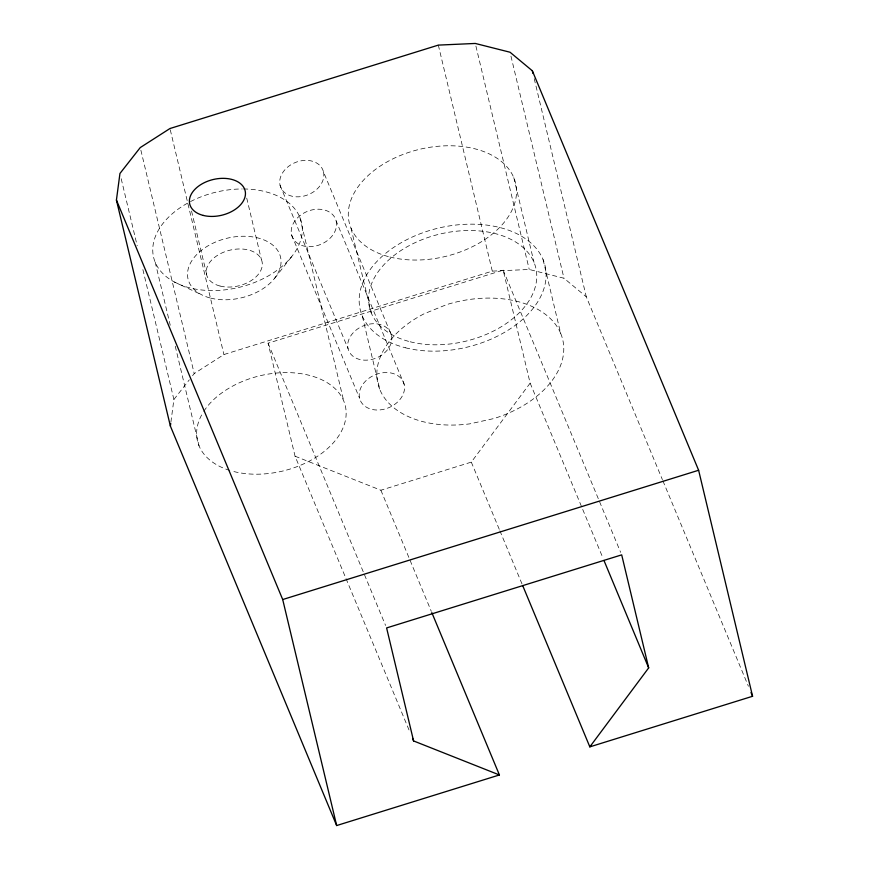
<?xml version="1.0" encoding="UTF-8"?>
<svg xmlns="http://www.w3.org/2000/svg" width="869" height="869" viewBox="0 0 869 869"><rect width="100%" height="100%" fill="white"/><g stroke="black" fill="none" stroke-linecap="round" stroke-linejoin="round"><path stroke-width="0.65" stroke-dasharray="4.34 3.26" d="M170.911 422.084L173.898 399.49L142.527 268.087M295.058 456.203L380.883 490.225L471.302 462.123L530.144 383.131L503.162 270.129L268.087 343.19L295.058 456.203L345.493 577.342M173.898 399.49L189.333 379.807M192.581 375.669L194.211 373.594L223.92 354.541L492.288 271.128L529.243 269.466L563.981 278.243L586.293 296.807L662.395 479.634M274.669 278.221L292.093 256.083M174.376 282.012L201.032 294.45M662.917 480.883L748.405 686.26M503.162 270.129L620.651 552.369M530.144 383.131L602.923 557.974M471.302 462.123L499.371 529.558M499.892 530.807L522.247 584.511M323.474 171.856A22.8 17.337 -22.6 0 1 294.428 196.655A22.8 17.337 -22.6 0 1 287.422 167.293A22.8 17.337 -22.6 0 1 323.474 171.856L391.463 335.195A22.8 17.337 -22.6 0 1 362.416 359.994A22.8 17.337 -22.6 0 1 355.41 330.633A22.8 17.337 -22.6 0 1 391.463 335.195M336.184 221.019A23.43 17.814 -22.6 0 1 306.333 246.503A23.43 17.814 -22.6 0 1 299.132 216.327A23.43 17.814 -22.6 0 1 336.184 221.019L404.172 384.348A23.43 17.814 -22.6 0 1 374.322 409.831A23.43 17.814 -22.6 0 1 367.12 379.666A23.43 17.814 -22.6 0 1 404.172 384.348M280.079 185.347L348.067 348.686M291.582 234.88L359.57 398.219M380.883 490.225L431.317 611.363M268.087 343.19L385.575 625.441M346.014 578.591L409.429 730.948M534.218 78.677L586.293 296.807M510.961 56.17L563.981 278.243M543.06 259.549L560.711 333.468A94.982 61.221 -13.4 0 1 494.005 418.521L469.792 423.855A94.982 61.221 -13.4 0 1 379.883 389.681L362.232 315.751M513.785 177.602L534.022 262.351M475.908 46.079L529.243 269.466M438.324 45.112L492.288 271.128M351.033 228.189L371.269 312.938M299.87 217.283L343.711 400.924M246.731 198.11L261.406 259.581M191.549 211.048L207.159 276.451M170.281 129.839L223.92 354.541M140.876 150.207L194.211 373.594M155.203 262.242L170.237 325.212M175.245 346.199L199.044 445.884M121.193 178.732L137.193 245.742M560.711 333.468A94.982 61.221 -13.4 0 0 446.59 304.628L423.996 313.839A94.982 61.221 -13.4 0 0 379.883 389.681M243.505 188.964A75.983 48.979 -13.4 0 1 293.798 253.802A75.983 48.979 -13.4 0 1 176.635 283.164A75.983 48.979 -13.4 0 1 188.117 202.846M190.496 201.575A75.983 48.979 -13.4 0 1 242.223 188.964M203.791 411.33A75.983 48.979 -13.4 0 1 306.192 374.604A75.983 48.979 -13.4 0 1 336.021 439.605A75.983 48.979 -13.4 0 1 231.089 470.824M229.829 470.444A75.983 48.979 -13.4 0 1 203.107 412.417M405.475 347.785A94.982 61.221 -13.4 0 0 546.123 275.245A94.982 61.221 -13.4 0 0 406.344 239.909A94.982 61.221 -13.4 0 0 405.475 347.785M410.19 341.778A85.488 55.105 -13.4 0 0 536.77 276.483A85.488 55.105 -13.4 0 0 410.983 244.689A85.488 55.105 -13.4 0 0 410.19 341.778M210.678 298.11A47.534 30.643 -13.4 0 0 281.056 261.808A47.534 30.643 -13.4 0 0 211.113 244.124A47.534 30.643 -13.4 0 0 210.678 298.11M220.129 286.053A28.492 18.368 -13.4 0 0 262.329 264.295A28.492 18.368 -13.4 0 0 220.389 253.694A28.492 18.368 -13.4 0 0 220.129 286.053M389.953 257.018A85.488 55.105 -13.4 0 0 516.534 191.723A85.488 55.105 -13.4 0 0 390.746 159.929A85.488 55.105 -13.4 0 0 389.953 257.018"/><path stroke-width="1.3" d="M431.828 612.612L499.414 774.963L336.661 825.55L170.378 426.082L116.424 200.066L119.944 173.474L140.246 147.578L169.966 128.525L438.324 45.112L475.278 43.45L510.027 52.227L532.339 70.791L698.622 470.259L752.576 696.275L589.834 746.862L522.769 585.76M170.378 426.082L170.726 423.42M589.834 746.862L648.676 667.881L621.693 554.867L386.607 627.939L413.59 740.942L499.414 774.963M116.424 200.066L282.707 599.534L698.622 470.259M751.012 692.517L752.576 696.275M603.966 560.472L648.676 667.881M412.547 738.444L413.59 740.942M532.339 70.791L532.969 73.42M282.707 599.534L336.661 825.55M203.27 215.425A28.492 18.368 -13.4 0 0 245.46 193.668A28.492 18.368 -13.4 0 0 203.531 183.066A28.492 18.368 -13.4 0 0 203.27 215.425"/></g></svg>
